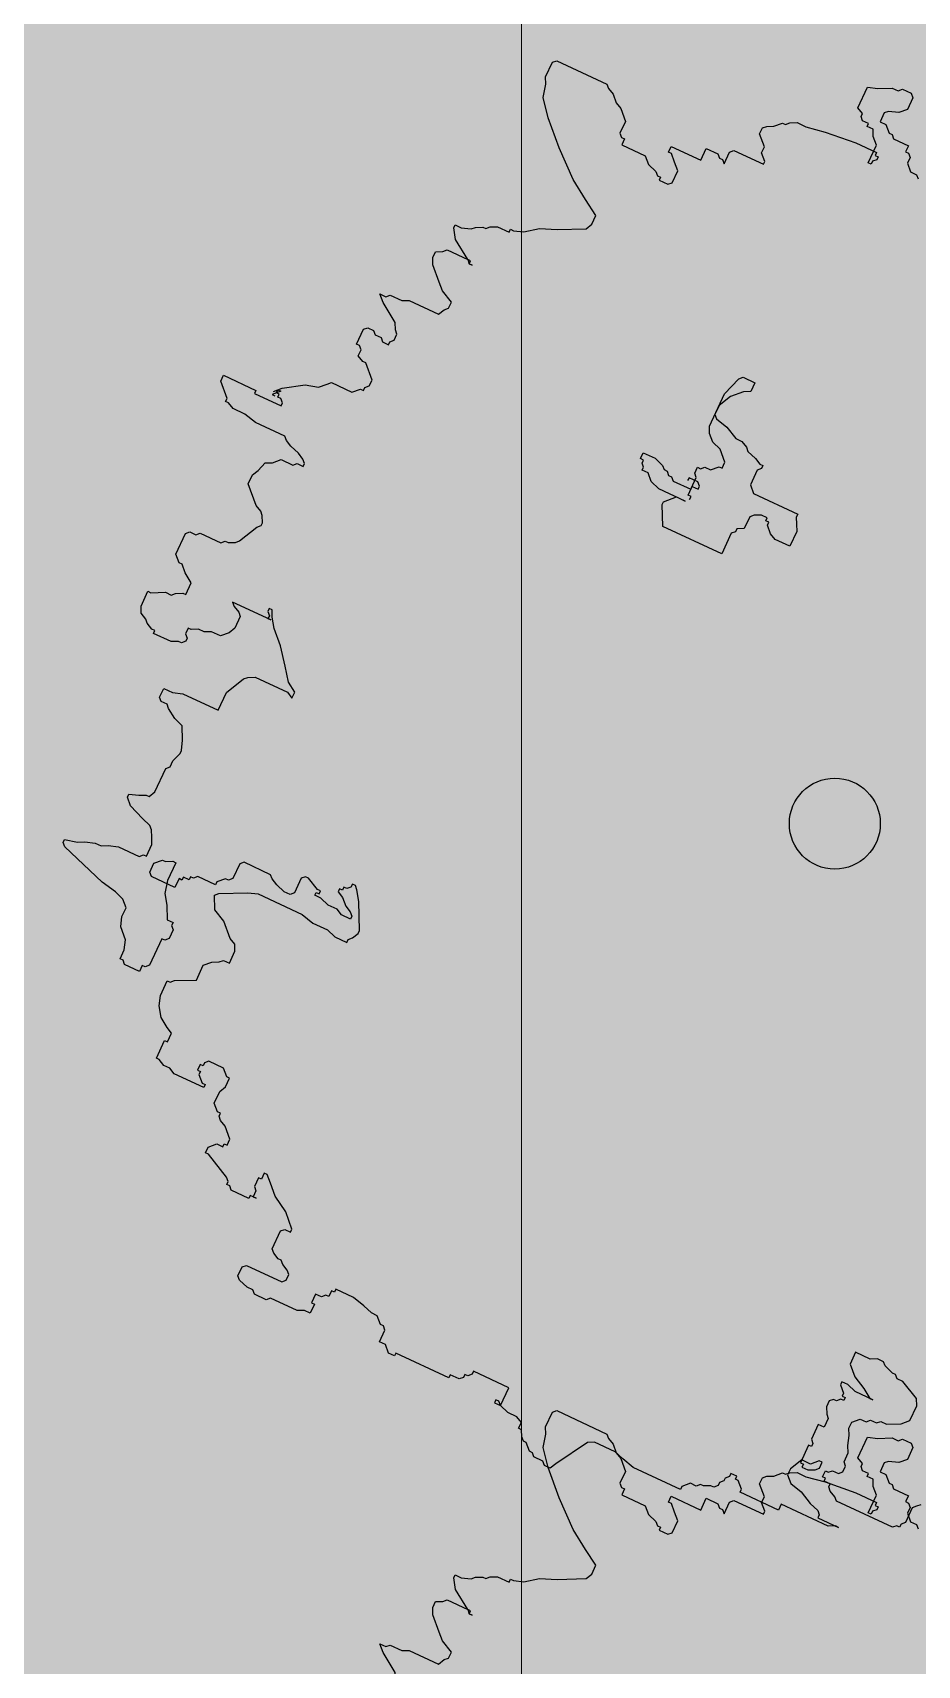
# Model space of a CAD drawing. Header units: millimetres. Extents: x 0 to 71617, y -15450 to 30894.
# Drawn here: x 69608 to 70148, y 18537 to 19533 of the extents above; entities that cross this region are included whole.
import ezdxf

# ---------------------------------------------------------------- set-up
doc = ezdxf.new("R2010")
doc.units = ezdxf.units.MM
doc.layers.add('dwgmodels.com', color=250, linetype='Continuous')
doc.layers.add('tree', color=251, linetype='Continuous', lineweight=0)

# ---------------------------------------------------------------- blocks, each defined once
blk = doc.blocks.new('trees top 025')
at = {"layer": 'dwgmodels.com', "color": 0}
for p, q in [((-0.6968, 1.7539), (-0.6634, 1.7705)), ((-0.6634, 1.7705), (-0.6467, 1.7705)), ((-0.6467, 1.7705), (-0.6384, 1.7789)), ((-0.6384, 1.7789), (-0.6134, 1.7789)), ((-0.6134, 1.7789), (-0.605, 1.7705)), ((-0.605, 1.7705), (-0.605, 1.7372)), ((-0.7218, 1.7455), (-0.6968, 1.7539)), ((-0.7218, 1.6872), (-0.7218, 1.7455)), ((-0.6217, 1.7205), (-0.6467, 1.7122)), ((-0.605, 1.7372), (-0.6217, 1.7205)), ((-0.7051, 1.6789), (-0.7218, 1.6872)), ((-0.7051, 1.6705), (-0.7051, 1.6789)), ((-0.6467, 1.7122), (-0.6551, 1.7039)), ((-0.6551, 1.7039), (-0.6551, 1.6789)), ((-0.6551, 1.6789), (-0.6384, 1.6789)), ((-0.6384, 1.6789), (-0.6217, 1.6622)), ((-0.6968, 1.6622), (-0.7051, 1.6705)), ((-0.6801, 1.6622), (-0.6968, 1.6622)), ((-0.6801, 1.6539), (-0.6801, 1.6622)), ((-0.6634, 1.6539), (-0.6801, 1.6539)), ((-0.6551, 1.6372), (-0.6634, 1.6539)), ((-0.6384, 1.6205), (-0.6551, 1.6372)), ((-0.6217, 1.6622), (-0.6134, 1.6622)), ((-0.6134, 1.6622), (-0.605, 1.6539)), ((-0.605, 1.6539), (-0.5633, 1.6539)), ((-0.5633, 1.6539), (-0.5633, 1.6372)), ((-0.5633, 1.6372), (-0.555, 1.6372)), ((-0.555, 1.6372), (-0.5467, 1.6288)), ((-0.8219, 1.5872), (-0.7718, 1.5955)), ((-0.7718, 1.5955), (-0.6884, 1.6038)), ((-0.6884, 1.6038), (-0.6301, 1.6038)), ((-0.6384, 1.5705), (-0.6384, 1.6205)), ((-0.6301, 1.6038), (-0.6301, 1.5955)), ((-0.6301, 1.5955), (-0.6217, 1.5955)), ((-0.6217, 1.5955), (-0.6217, 1.5872)), ((-0.5467, 1.6288), (-0.5467, 1.6122)), ((-0.5467, 1.6122), (-0.53, 1.5955)), ((-0.53, 1.5955), (-0.5133, 1.5955)), ((-0.5133, 1.5955), (-0.505, 1.5872)), ((-0.9136, 1.5455), (-0.8969, 1.5538)), ((-0.8969, 1.5538), (-0.8802, 1.5705)), ((-0.8802, 1.5705), (-0.8719, 1.5705)), ((-0.8719, 1.5705), (-0.8636, 1.5788)), ((-0.8636, 1.5788), (-0.8469, 1.5872)), ((-0.8469, 1.5872), (-0.8219, 1.5872)), ((-0.6301, 1.5705), (-0.6384, 1.5705)), ((-0.6217, 1.5872), (-0.6301, 1.5788)), ((-0.6301, 1.5788), (-0.6301, 1.5705)), ((-0.9219, 1.5372), (-0.9136, 1.5455)), ((-0.9219, 1.5205), (-0.9219, 1.5372)), ((-0.8969, 1.4955), (-0.9219, 1.5205)), ((-1.4807, 1.4621), (-1.4723, 1.4705)), ((-1.4723, 1.4705), (-1.3306, 1.4705)), ((-1.3306, 1.4705), (-1.3222, 1.4621)), ((-0.8969, 1.4788), (-0.8969, 1.4955)), ((-0.8802, 1.4621), (-0.8969, 1.4788)), ((-1.4807, 1.4205), (-1.4807, 1.4621)), ((-1.3222, 1.4621), (-1.3056, 1.4538)), ((-1.3056, 1.4538), (-1.2889, 1.4371)), ((-1.2889, 1.4371), (-1.2722, 1.4288)), ((-1.2722, 1.4288), (-1.2472, 1.4038)), ((-1.0304, 1.4288), (-0.997, 1.4288)), ((-1.0304, 1.3955), (-1.0304, 1.4288)), ((-0.997, 1.4288), (-0.9887, 1.4205)), ((-0.972, 1.4455), (-0.9636, 1.4538)), ((-0.972, 1.4121), (-0.972, 1.4455)), ((-0.9636, 1.4538), (-0.8802, 1.4538)), ((-0.8802, 1.4538), (-0.8802, 1.4621)), ((-1.4723, 1.4038), (-1.4807, 1.4205)), ((-1.464, 1.3705), (-1.4723, 1.4038)), ((-1.2472, 1.4038), (-1.2472, 1.3705)), ((-1.1137, 1.3955), (-1.0304, 1.3955)), ((-1.1137, 1.3788), (-1.1137, 1.3955)), ((-0.9887, 1.4205), (-0.9803, 1.4205)), ((-0.9803, 1.4205), (-0.972, 1.4121)), ((-1.4306, 1.3288), (-1.464, 1.3705)), ((-1.2472, 1.3705), (-1.2388, 1.3621)), ((-1.2388, 1.3621), (-1.2305, 1.3621)), ((-1.2305, 1.3621), (-1.2305, 1.3455)), ((-1.2305, 1.3455), (-1.1638, 1.3455)), ((-1.1638, 1.3455), (-1.1471, 1.3288)), ((-1.1054, 1.3788), (-1.1137, 1.3788)), ((-1.0887, 1.3621), (-1.1054, 1.3788)), ((-1.072, 1.3455), (-1.0887, 1.3621)), ((-1.072, 1.3121), (-1.072, 1.3455)), ((-1.3723, 1.2704), (-1.4306, 1.3288)), ((-1.1471, 1.3288), (-1.1221, 1.3204)), ((-1.1221, 1.3204), (-1.1137, 1.3121)), ((-1.1137, 1.3121), (-1.1054, 1.3121)), ((-1.1054, 1.3121), (-1.1054, 1.3038)), ((-1.1054, 1.3038), (-1.0804, 1.3038)), ((-1.0804, 1.3038), (-1.072, 1.3121)), ((-1.3056, 1.2121), (-1.3723, 1.2704)), ((-1.2555, 1.1788), (-1.3056, 1.2121)), ((-1.2138, 1.1537), (-1.2555, 1.1788)), ((-1.2138, 1.1287), (-1.2138, 1.1537)), ((-1.2889, 1.0787), (-1.2222, 1.1121)), ((-1.2222, 1.1121), (-1.2138, 1.1287)), ((-1.3639, 1.0371), (-1.3306, 1.0621)), ((-1.3306, 1.0621), (-1.2889, 1.0787)), ((-1.4557, 1.0037), (-1.4473, 1.012)), ((-1.4473, 1.012), (-1.4306, 1.0204)), ((-1.4306, 1.0204), (-1.3973, 1.0204)), ((-1.3973, 1.0287), (-1.3889, 1.0287)), ((-1.3973, 1.0204), (-1.3973, 1.0287)), ((-1.3889, 1.0287), (-1.3639, 1.0371)), ((-1.5307, 0.9787), (-1.514, 0.9787)), ((-1.5307, 0.9704), (-1.5307, 0.9787)), ((-1.514, 0.9454), (-1.5307, 0.9704)), ((-1.514, 0.9787), (-1.489, 0.987)), ((-1.489, 0.987), (-1.4807, 0.9954)), ((-1.4807, 0.9954), (-1.464, 1.0037)), ((-1.464, 1.0037), (-1.4557, 1.0037)), ((-1.464, 0.912), (-1.514, 0.9454)), ((-0.7218, 0.8787), (-0.7051, 0.9287)), ((-0.7051, 0.9287), (-0.6968, 0.937)), ((-0.6968, 0.937), (-0.6634, 0.937)), ((-0.6634, 0.937), (-0.6634, 0.912)), ((-1.5474, 0.8954), (-1.5307, 0.9037)), ((-1.5474, 0.8787), (-1.5474, 0.8954)), ((-1.5391, 0.862), (-1.5474, 0.8787)), ((-1.5307, 0.9037), (-1.5224, 0.912)), ((-1.5224, 0.912), (-1.464, 0.912)), ((-1.4557, 0.912), (-1.464, 0.912)), ((-1.464, 0.912), (-1.4557, 0.9037)), ((-1.4557, 0.9037), (-1.4557, 0.912)), ((-1.4473, 0.9037), (-1.4557, 0.9037)), ((-1.4557, 0.9037), (-1.4473, 0.9037)), ((-0.7051, 0.8787), (-0.7218, 0.8453)), ((-0.7218, 0.787), (-0.7218, 0.8787)), ((-0.6801, 0.9037), (-0.7051, 0.8787)), ((-0.6634, 0.912), (-0.6801, 0.9037)), ((-1.5057, 0.8287), (-1.5391, 0.862)), ((-0.7218, 0.8453), (-0.7218, 0.8203)), ((-1.489, 0.812), (-1.5057, 0.8287)), ((-1.4557, 0.7953), (-1.489, 0.812)), ((-1.4557, 0.7787), (-1.4557, 0.7953)), ((-0.7218, 0.8203), (-0.7135, 0.812)), ((-0.7135, 0.812), (-0.6801, 0.8037)), ((-0.6801, 0.8037), (-0.6467, 0.787)), ((-1.5724, 0.7453), (-1.5557, 0.7537)), ((-1.5557, 0.7537), (-1.4723, 0.7537)), ((-1.4723, 0.7537), (-1.464, 0.7703)), ((-1.464, 0.7703), (-1.4557, 0.7787)), ((-0.7135, 0.7703), (-0.7218, 0.787)), ((-0.6968, 0.7537), (-0.7135, 0.7703)), ((-0.6718, 0.7453), (-0.6968, 0.7537)), ((-0.6467, 0.787), (-0.6301, 0.787)), ((-0.6301, 0.787), (-0.6134, 0.7787)), ((-0.6134, 0.7787), (-0.605, 0.7703)), ((-0.605, 0.7703), (-0.58, 0.762)), ((-0.58, 0.762), (-0.5633, 0.7537)), ((-0.5633, 0.7537), (-0.555, 0.7537)), ((-0.555, 0.7537), (-0.555, 0.7453)), ((-1.6308, 0.737), (-1.6141, 0.737)), ((-1.6141, 0.7203), (-1.6308, 0.737)), ((-1.6141, 0.737), (-1.6058, 0.7453)), ((-1.5641, 0.687), (-1.6141, 0.7203)), ((-1.6058, 0.7453), (-1.5724, 0.7453)), ((-0.6467, 0.7203), (-0.6718, 0.7453)), ((-0.6467, 0.7036), (-0.6467, 0.7203)), ((-0.555, 0.7453), (-0.5633, 0.737)), ((-0.5633, 0.737), (-0.5633, 0.6953)), ((-1.5557, 0.6703), (-1.5641, 0.687)), ((-1.5474, 0.662), (-1.5557, 0.6703)), ((-0.7051, 0.6786), (-0.6968, 0.6786)), ((-0.7051, 0.662), (-0.7051, 0.6786)), ((-0.6968, 0.6786), (-0.6884, 0.687)), ((-0.6884, 0.687), (-0.6718, 0.687)), ((-0.6718, 0.687), (-0.6551, 0.7036)), ((-0.6551, 0.7036), (-0.6467, 0.7036)), ((-0.5633, 0.6953), (-0.5467, 0.6786)), ((-0.5467, 0.6786), (-0.4216, 0.6786)), ((-0.4216, 0.6786), (-0.4216, 0.6703)), ((-0.4216, 0.6703), (-0.4132, 0.6536)), ((-1.6308, 0.637), (-1.6224, 0.6453)), ((-1.6308, 0.5953), (-1.6308, 0.637)), ((-1.6224, 0.6453), (-1.6058, 0.6453)), ((-1.6058, 0.6453), (-1.5974, 0.637)), ((-1.5974, 0.637), (-1.5807, 0.637)), ((-1.5807, 0.637), (-1.5724, 0.6286)), ((-1.5724, 0.6286), (-1.5557, 0.6286)), ((-1.5557, 0.637), (-1.5474, 0.6453)), ((-1.5557, 0.6286), (-1.5557, 0.637)), ((-1.5474, 0.6453), (-1.5474, 0.662)), ((-0.8469, 0.6536), (-0.8135, 0.6536)), ((-0.8469, 0.637), (-0.8469, 0.6536)), ((-0.8385, 0.637), (-0.8469, 0.637)), ((-0.8385, 0.6286), (-0.8385, 0.637)), ((-0.8302, 0.6203), (-0.8385, 0.6286)), ((-0.8135, 0.6536), (-0.7885, 0.6453)), ((-0.7885, 0.6453), (-0.7802, 0.637)), ((-0.7802, 0.637), (-0.7718, 0.637)), ((-0.7718, 0.637), (-0.7635, 0.6286)), ((-0.7635, 0.6286), (-0.7552, 0.6286)), ((-0.7552, 0.6286), (-0.7468, 0.6203)), ((-0.7135, 0.6453), (-0.7135, 0.637)), ((-0.6884, 0.6453), (-0.7135, 0.6453)), ((-0.6968, 0.6536), (-0.7051, 0.662)), ((-0.6968, 0.6036), (-0.6968, 0.6536)), ((-0.6968, 0.6286), (-0.6801, 0.6286)), ((-0.6968, 0.6203), (-0.6968, 0.6286)), ((-0.6801, 0.637), (-0.6884, 0.6453)), ((-0.6801, 0.6286), (-0.6801, 0.637)), ((-0.5217, 0.6286), (-0.53, 0.6203)), ((-0.505, 0.637), (-0.5217, 0.6286)), ((-0.4883, 0.637), (-0.505, 0.637)), ((-0.4883, 0.6286), (-0.4883, 0.637)), ((-0.48, 0.6286), (-0.4883, 0.6286)), ((-0.48, 0.6203), (-0.48, 0.6286)), ((-0.4132, 0.6536), (-0.4049, 0.637)), ((-0.4049, 0.637), (-0.4049, 0.5953)), ((-1.6224, 0.5953), (-1.6308, 0.5953)), ((-1.6141, 0.587), (-1.6224, 0.5953)), ((-1.6141, 0.5703), (-1.6141, 0.587)), ((-0.8302, 0.612), (-0.8302, 0.6203)), ((-0.8135, 0.612), (-0.8302, 0.612)), ((-0.7969, 0.5953), (-0.8135, 0.612)), ((-0.7718, 0.587), (-0.7969, 0.5953)), ((-0.6968, 0.587), (-0.7718, 0.587)), ((-0.7468, 0.6203), (-0.6968, 0.6203)), ((-0.7468, 0.562), (-0.7218, 0.587)), ((-0.7218, 0.587), (-0.6968, 0.587)), ((-0.6884, 0.6036), (-0.6968, 0.6036)), ((-0.6884, 0.5953), (-0.6884, 0.6036)), ((-0.53, 0.587), (-0.5467, 0.5786)), ((-0.53, 0.6203), (-0.53, 0.587)), ((-0.4633, 0.6036), (-0.48, 0.6203)), ((-0.4466, 0.5953), (-0.4633, 0.6036)), ((-0.4049, 0.5953), (-0.4466, 0.5953)), ((-1.5974, 0.562), (-1.6141, 0.5703)), ((-1.5891, 0.562), (-1.5974, 0.562)), ((-1.5557, 0.5286), (-1.5891, 0.562)), ((-0.7468, 0.5536), (-0.7468, 0.562)), ((-0.7218, 0.5036), (-0.7468, 0.5536)), ((-0.5467, 0.5703), (-0.555, 0.562)), ((-0.555, 0.562), (-0.555, 0.5036)), ((-0.5467, 0.5786), (-0.5467, 0.5703)), ((-1.5641, 0.5036), (-1.5557, 0.5119)), ((-1.5641, 0.4953), (-1.5641, 0.5036)), ((-1.5557, 0.5119), (-1.5557, 0.5286)), ((-0.555, 0.5036), (-0.7218, 0.5036)), ((-1.6725, 0.4536), (-1.6558, 0.4703)), ((-1.6558, 0.4703), (-1.6475, 0.4786)), ((-1.6475, 0.4786), (-1.5891, 0.4786)), ((-1.5891, 0.4786), (-1.5724, 0.4953)), ((-1.5724, 0.4953), (-1.5641, 0.4953)), ((-1.7559, 0.4119), (-1.7058, 0.4453)), ((-1.7058, 0.4453), (-1.6725, 0.4536)), ((-1.906, 0.3786), (-1.8143, 0.3786)), ((-1.906, 0.3619), (-1.906, 0.3786)), ((-1.8143, 0.3786), (-1.8143, 0.3702)), ((-1.7726, 0.3952), (-1.7559, 0.4119)), ((-1.7559, 0.4036), (-1.7726, 0.3869)), ((-1.7726, 0.3869), (-1.7642, 0.3869)), ((-1.7642, 0.4036), (-1.7559, 0.4036)), ((-1.7642, 0.3952), (-1.7642, 0.4036)), ((-1.7559, 0.3952), (-1.7642, 0.3952)), ((-1.7559, 0.3869), (-1.7559, 0.3952)), ((-1.7475, 0.3869), (-1.7559, 0.3869)), ((-1.7392, 0.3786), (-1.7475, 0.3869)), ((-1.7392, 0.3702), (-1.7392, 0.3786)), ((-1.8726, 0.3286), (-1.906, 0.3619)), ((-1.8143, 0.3702), (-1.7392, 0.3702)), ((-1.8726, 0.3202), (-1.8726, 0.3286)), ((-1.8643, 0.3202), (-1.8726, 0.3202)), ((-1.8476, 0.3119), (-1.8643, 0.3202)), ((-1.8143, 0.3119), (-1.8476, 0.3119)), ((-1.7809, 0.3036), (-1.8143, 0.3119)), ((-1.6975, 0.3036), (-1.7809, 0.3036)), ((-1.6892, 0.2952), (-1.6975, 0.3036)), ((-1.6725, 0.2869), (-1.6892, 0.2952)), ((-1.6475, 0.2786), (-1.6725, 0.2869)), ((-1.6308, 0.2702), (-1.6475, 0.2786)), ((-1.6475, 0.2452), (-1.6391, 0.2535)), ((-1.6391, 0.2535), (-1.6224, 0.2535)), ((-1.6224, 0.2619), (-1.6308, 0.2702)), ((-1.6224, 0.2535), (-1.6224, 0.2619)), ((-1.7225, 0.1952), (-1.7142, 0.2202)), ((-1.7142, 0.2202), (-1.6975, 0.2285)), ((-1.6975, 0.2285), (-1.6808, 0.2452)), ((-1.6808, 0.2452), (-1.6475, 0.2452)), ((-1.7309, 0.1785), (-1.7225, 0.1952)), ((-1.7309, 0.1535), (-1.7309, 0.1785)), ((-1.6892, 0.1119), (-1.7309, 0.1535)), ((-1.6725, 0.1035), (-1.6892, 0.1119)), ((-1.6641, 0.0952), (-1.6725, 0.1035)), ((-1.6558, 0.0785), (-1.6641, 0.0952)), ((-1.6892, 0.0118), (-1.6641, 0.0618)), ((-1.6641, 0.0618), (-1.6558, 0.0702)), ((-1.6558, 0.0702), (-1.6558, 0.0785)), ((-1.7142, -0.0048), (-1.6975, 0.0035)), ((-1.6975, 0.0035), (-1.6892, 0.0118)), ((-1.8226, -0.0298), (-1.8143, -0.0215)), ((-1.8226, -0.0882), (-1.8226, -0.0298)), ((-1.8143, -0.0215), (-1.7976, -0.0215)), ((-1.7976, -0.0215), (-1.7892, -0.0132)), ((-1.7892, -0.0132), (-1.7309, -0.0132)), ((-1.7309, -0.0132), (-1.7225, -0.0048)), ((-1.7225, -0.0048), (-1.7142, -0.0048)), ((-1.8059, -0.1049), (-1.8226, -0.0882)), ((-1.7976, -0.1049), (-1.8059, -0.1049)), ((-1.7809, -0.1215), (-1.7976, -0.1049)), ((-1.7559, -0.1382), (-1.7809, -0.1215)), ((-1.5474, -0.1132), (-1.5474, -0.1215)), ((-1.5391, -0.1132), (-1.5474, -0.1132)), ((-1.5474, -0.1215), (-1.5391, -0.1299)), ((-1.5307, -0.1299), (-1.5391, -0.1132)), ((-1.7559, -0.1715), (-1.7559, -0.1382)), ((-1.6391, -0.1382), (-1.6308, -0.1465)), ((-1.5307, -0.1382), (-1.6391, -0.1382)), ((-1.6308, -0.1465), (-1.6141, -0.1549)), ((-1.6141, -0.1549), (-1.6058, -0.1632)), ((-1.6058, -0.1632), (-1.6058, -0.1965)), ((-1.5391, -0.1299), (-1.5391, -0.1382)), ((-1.5391, -0.1382), (-1.5307, -0.1382)), ((-1.514, -0.1549), (-1.5307, -0.1299)), ((-1.4807, -0.1882), (-1.514, -0.1549)), ((-1.8476, -0.2049), (-1.8393, -0.2049)), ((-1.8476, -0.2466), (-1.8476, -0.2049)), ((-1.8393, -0.2049), (-1.8059, -0.1882)), ((-1.8059, -0.1882), (-1.7892, -0.1882)), ((-1.7892, -0.1882), (-1.7809, -0.1799)), ((-1.7809, -0.1799), (-1.7642, -0.1715)), ((-1.7642, -0.1715), (-1.7559, -0.1715)), ((-1.6058, -0.1965), (-1.6141, -0.2132)), ((-1.4473, -0.2299), (-1.4807, -0.1882)), ((-1.8393, -0.2632), (-1.8476, -0.2466)), ((-1.7142, -0.2466), (-1.7142, -0.2632)), ((-1.7058, -0.2466), (-1.7142, -0.2466)), ((-1.6892, -0.2382), (-1.7058, -0.2466)), ((-1.6725, -0.2382), (-1.6892, -0.2382)), ((-1.6558, -0.2299), (-1.6725, -0.2382)), ((-1.6308, -0.2299), (-1.6558, -0.2299)), ((-1.6141, -0.2132), (-1.6308, -0.2299)), ((-1.4223, -0.2632), (-1.4473, -0.2299)), ((-1.8226, -0.2716), (-1.8393, -0.2632)), ((-1.8143, -0.2799), (-1.8226, -0.2716)), ((-1.7976, -0.2882), (-1.8143, -0.2799)), ((-1.7892, -0.2882), (-1.7976, -0.2882)), ((-1.7892, -0.2966), (-1.7892, -0.2882)), ((-1.7225, -0.2882), (-1.7392, -0.2966)), ((-1.7142, -0.2882), (-1.7225, -0.2882)), ((-1.7142, -0.2632), (-1.7058, -0.2716)), ((-1.7058, -0.2799), (-1.7142, -0.2882)), ((-1.7058, -0.2716), (-1.7058, -0.2799)), ((-1.5224, -0.2966), (-1.5057, -0.2882)), ((-1.5057, -0.2882), (-1.414, -0.2882)), ((-1.3973, -0.2799), (-1.4223, -0.2632)), ((-1.414, -0.2882), (-1.3973, -0.2966)), ((-1.3973, -0.2966), (-1.3973, -0.2799)), ((-1.7392, -0.2966), (-1.7892, -0.2966)), ((-1.5557, -0.3549), (-1.5307, -0.3049)), ((-1.5307, -0.3049), (-1.5224, -0.2966)), ((-1.5557, -0.4049), (-1.5557, -0.3549)), ((-1.7058, -0.4133), (-1.6808, -0.4133)), ((-1.7058, -0.4383), (-1.7058, -0.4133)), ((-1.6808, -0.4133), (-1.6558, -0.4049)), ((-1.6558, -0.4049), (-1.5557, -0.4049)), ((-1.6975, -0.4466), (-1.7058, -0.4383)), ((-1.6808, -0.4466), (-1.6975, -0.4466)), ((-1.6725, -0.4549), (-1.6808, -0.4466)), ((-1.6475, -0.4716), (-1.6725, -0.4549)), ((-1.6224, -0.4799), (-1.6475, -0.4716)), ((-1.6058, -0.5133), (-1.6224, -0.4799)), ((-1.5974, -0.5383), (-1.6058, -0.5133)), ((-1.5974, -0.5466), (-1.5974, -0.5383)), ((-1.6058, -0.5716), (-1.5974, -0.5466)), ((-1.6058, -0.5883), (-1.6058, -0.5716)), ((-1.6141, -0.5966), (-1.6058, -0.5883)), ((-1.6141, -0.6633), (-1.6141, -0.5966)), ((-1.6224, -0.68), (-1.6141, -0.6633)), ((-1.0554, -0.6633), (-1.0554, -0.6717)), ((-1.047, -0.6633), (-1.0554, -0.6633)), ((-1.0387, -0.6717), (-1.047, -0.6633)), ((-1.6725, -0.6967), (-1.6475, -0.6883)), ((-1.6725, -0.705), (-1.6725, -0.6967)), ((-1.6558, -0.7217), (-1.6725, -0.705)), ((-1.6475, -0.6883), (-1.6308, -0.68)), ((-1.6308, -0.68), (-1.6224, -0.68)), ((-1.1721, -0.6967), (-1.1805, -0.705)), ((-1.1805, -0.705), (-1.1805, -0.7467)), ((-1.1638, -0.6967), (-1.1721, -0.6967)), ((-1.1304, -0.7133), (-1.1638, -0.6967)), ((-1.0804, -0.6883), (-1.0804, -0.6967)), ((-1.072, -0.6883), (-1.0804, -0.6883)), ((-1.0804, -0.6967), (-1.0637, -0.705)), ((-1.072, -0.68), (-1.072, -0.6883)), ((-1.0637, -0.68), (-1.072, -0.68)), ((-1.0554, -0.6717), (-1.0637, -0.68)), ((-1.0637, -0.705), (-1.047, -0.7217)), ((-1.022, -0.6967), (-1.0387, -0.6717)), ((-0.9887, -0.7633), (-1.022, -0.6967)), ((-1.6141, -0.7383), (-1.6558, -0.7217)), ((-1.5891, -0.7467), (-1.6141, -0.7383)), ((-1.5807, -0.755), (-1.5891, -0.7467)), ((-1.3306, -0.73), (-1.3389, -0.7383)), ((-1.3389, -0.7383), (-1.3389, -0.78)), ((-1.2555, -0.73), (-1.3306, -0.73)), ((-1.2472, -0.7383), (-1.2555, -0.73)), ((-1.2305, -0.7467), (-1.2472, -0.7383)), ((-1.2055, -0.755), (-1.2305, -0.7467)), ((-1.1805, -0.7467), (-1.1888, -0.755)), ((-1.1221, -0.7133), (-1.1304, -0.7133)), ((-1.1304, -0.7217), (-1.1221, -0.7217)), ((-1.1304, -0.73), (-1.1304, -0.7217)), ((-1.1137, -0.73), (-1.1304, -0.73)), ((-1.1221, -0.7217), (-1.1221, -0.7133)), ((-1.0887, -0.7383), (-1.1137, -0.73)), ((-1.0637, -0.7383), (-1.0887, -0.7383)), ((-1.047, -0.7467), (-1.0637, -0.7383)), ((-1.047, -0.7217), (-1.0304, -0.73)), ((-1.022, -0.7467), (-1.047, -0.7467)), ((-1.0304, -0.73), (-1.022, -0.7383)), ((-1.022, -0.7383), (-1.022, -0.7467)), ((-1.5724, -0.7717), (-1.5807, -0.755)), ((-1.5641, -0.7883), (-1.5724, -0.7717)), ((-1.5641, -0.8217), (-1.5641, -0.7883)), ((-1.3556, -0.7883), (-1.3723, -0.805)), ((-1.3472, -0.7883), (-1.3556, -0.7883)), ((-1.3389, -0.78), (-1.3472, -0.7883)), ((-1.2889, -0.7967), (-1.2639, -0.7883)), ((-1.2639, -0.7883), (-1.1388, -0.7883)), ((-1.1888, -0.755), (-1.2055, -0.755)), ((-1.1388, -0.7883), (-1.1054, -0.7967)), ((-1.0053, -0.7967), (-0.997, -0.7883)), ((-0.997, -0.7883), (-0.9887, -0.7717)), ((-0.9887, -0.7717), (-0.9887, -0.7633)), ((-1.6641, -0.8384), (-1.6391, -0.83)), ((-1.6391, -0.83), (-1.5807, -0.83)), ((-1.5807, -0.83), (-1.5724, -0.8217)), ((-1.5724, -0.8217), (-1.5641, -0.8217)), ((-1.5391, -0.83), (-1.5224, -0.8133)), ((-1.5391, -0.855), (-1.5391, -0.83)), ((-1.5224, -0.8133), (-1.514, -0.8133)), ((-1.514, -0.8133), (-1.4974, -0.805)), ((-1.4974, -0.805), (-1.489, -0.805)), ((-1.489, -0.805), (-1.489, -0.855)), ((-1.4557, -0.83), (-1.4557, -0.8384)), ((-1.439, -0.83), (-1.4557, -0.83)), ((-1.439, -0.8217), (-1.439, -0.83)), ((-1.4306, -0.8217), (-1.439, -0.8217)), ((-1.4223, -0.8133), (-1.4306, -0.8217)), ((-1.3723, -0.8133), (-1.4223, -0.8133)), ((-1.3723, -0.805), (-1.3723, -0.8133)), ((-1.3639, -0.8384), (-1.3556, -0.83)), ((-1.3556, -0.83), (-1.2889, -0.7967)), ((-1.1054, -0.7967), (-1.0637, -0.7967)), ((-1.0637, -0.7967), (-1.0387, -0.805)), ((-1.0387, -0.805), (-1.0053, -0.805)), ((-1.0053, -0.805), (-1.0053, -0.7967)), ((-1.7726, -0.8717), (-1.7392, -0.8634)), ((-1.7726, -0.88), (-1.7726, -0.8717)), ((-1.7392, -0.8634), (-1.7225, -0.855)), ((-1.7225, -0.855), (-1.6975, -0.8467)), ((-1.6975, -0.8467), (-1.6808, -0.8467)), ((-1.6808, -0.8467), (-1.6641, -0.8384)), ((-1.5307, -0.8634), (-1.5391, -0.855)), ((-1.464, -0.8634), (-1.5307, -0.8634)), ((-1.489, -0.855), (-1.4807, -0.8884)), ((-1.464, -0.8384), (-1.464, -0.8634)), ((-1.4557, -0.8384), (-1.464, -0.8384)), ((-1.3472, -0.8717), (-1.3639, -0.8384)), ((-1.3139, -0.8884), (-1.3472, -0.8717)), ((-1.7642, -0.8884), (-1.7726, -0.88)), ((-1.6391, -0.93), (-1.7642, -0.8884)), ((-1.4807, -0.8884), (-1.464, -0.9134)), ((-1.464, -0.9134), (-1.4473, -0.9467)), ((-1.2805, -0.9217), (-1.3139, -0.8884)), ((-1.5974, -0.9384), (-1.6391, -0.93)), ((-1.5724, -0.9467), (-1.5974, -0.9384)), ((-1.5641, -0.955), (-1.5724, -0.9467)), ((-1.5557, -0.9634), (-1.5641, -0.955)), ((-1.4473, -0.9467), (-1.4306, -0.9467)), ((-1.4306, -0.9467), (-1.4306, -0.955)), ((-1.4306, -0.955), (-1.4223, -0.9634)), ((-1.2639, -0.93), (-1.2805, -0.9217)), ((-1.2555, -0.9467), (-1.2639, -0.93)), ((-1.2555, -0.9801), (-1.2555, -0.9467)), ((-1.5557, -0.9884), (-1.5557, -0.9634)), ((-1.5474, -1.0134), (-1.5557, -0.9884)), ((-1.439, -0.9967), (-1.439, -1.0717)), ((-1.4306, -0.9967), (-1.439, -0.9967)), ((-1.4223, -0.9884), (-1.4306, -0.9967)), ((-1.4223, -0.9634), (-1.4223, -0.9884)), ((-1.3139, -1.0134), (-1.2972, -0.9967)), ((-1.2972, -0.9967), (-1.2805, -0.9884)), ((-1.2805, -0.9884), (-1.2722, -0.9801)), ((-1.2722, -0.9801), (-1.2555, -0.9801)), ((-1.5224, -1.0384), (-1.5474, -1.0134)), ((-1.514, -1.0634), (-1.5224, -1.0384)), ((-1.3139, -1.0551), (-1.3139, -1.0134)), ((-1.514, -1.0884), (-1.514, -1.0634)), ((-1.4557, -1.0801), (-1.4557, -1.0967)), ((-1.4473, -1.0801), (-1.4557, -1.0801)), ((-1.439, -1.0717), (-1.4473, -1.0801)), ((-1.3723, -1.0884), (-1.3639, -1.0801)), ((-1.3639, -1.0801), (-1.3139, -1.0551)), ((-1.5057, -1.0884), (-1.514, -1.0884)), ((-1.4974, -1.0967), (-1.5057, -1.0884)), ((-1.4557, -1.0967), (-1.4974, -1.0967)), ((-1.3806, -1.0884), (-1.3723, -1.0884)), ((-1.3806, -1.1301), (-1.3806, -1.0884)), ((-1.3723, -1.1551), (-1.3806, -1.1301)), ((-1.3556, -1.1801), (-1.3723, -1.1551)), ((-1.3306, -1.1968), (-1.3556, -1.1801)), ((-1.3139, -1.2051), (-1.3306, -1.1968)), ((-1.3139, -1.2301), (-1.3139, -1.2051)), ((0.6208, -1.2051), (0.6208, -1.2384)), ((0.6625, -1.2051), (0.6208, -1.2051)), ((0.6792, -1.1968), (0.6625, -1.2051)), ((0.6959, -1.1968), (0.6792, -1.1968)), ((0.7042, -1.2051), (0.6959, -1.1968)), ((0.7292, -1.2134), (0.7042, -1.2051)), ((-1.3222, -1.2301), (-1.3139, -1.2301)), ((-1.3222, -1.2801), (-1.3222, -1.2301)), ((-1.2138, -1.2468), (-1.2138, -1.2634)), ((-1.2055, -1.2468), (-1.2138, -1.2468)), ((-1.1971, -1.2301), (-1.2055, -1.2384)), ((-1.2055, -1.2384), (-1.2055, -1.2468)), ((-1.1554, -1.2301), (-1.1971, -1.2301)), ((-1.1388, -1.2468), (-1.1554, -1.2301)), ((-1.1304, -1.2468), (-1.1388, -1.2468)), ((-1.1304, -1.2718), (-1.1304, -1.2468)), ((0.6208, -1.2384), (0.6459, -1.2634)), ((0.7376, -1.2134), (0.7292, -1.2134)), ((0.7459, -1.2218), (0.7376, -1.2134)), ((0.7626, -1.2218), (0.7459, -1.2218)), ((0.8126, -1.2468), (0.7626, -1.2218)), ((0.821, -1.2634), (0.8126, -1.2468)), ((-1.3139, -1.2801), (-1.3222, -1.2801)), ((-1.2972, -1.2885), (-1.3139, -1.2801)), ((-1.2805, -1.2885), (-1.2972, -1.2885)), ((-1.2639, -1.2968), (-1.2805, -1.2885)), ((-1.1805, -1.2968), (-1.2639, -1.2968)), ((-1.2138, -1.2634), (-1.2055, -1.2634)), ((-1.2055, -1.2634), (-1.2055, -1.2718)), ((-1.2055, -1.2718), (-1.1888, -1.2885)), ((-1.1888, -1.2885), (-1.1805, -1.2885)), ((-1.1805, -1.2885), (-1.1805, -1.2968)), ((-1.1388, -1.2885), (-1.1304, -1.2718)), ((-1.1388, -1.3218), (-1.1388, -1.2885)), ((0.6208, -1.2885), (0.6208, -1.2968)), ((0.6375, -1.2885), (0.6208, -1.2885)), ((0.6208, -1.2968), (0.6375, -1.3135)), ((0.6625, -1.2968), (0.6375, -1.2885)), ((0.6459, -1.2634), (0.6792, -1.2801)), ((0.7126, -1.2968), (0.6625, -1.2968)), ((0.6792, -1.2801), (0.7042, -1.2968)), ((0.7042, -1.2968), (0.7126, -1.2968)), ((0.821, -1.3051), (0.821, -1.2634)), ((-1.1221, -1.3385), (-1.1388, -1.3218)), ((-1.1137, -1.3385), (-1.1221, -1.3385)), ((-1.1137, -1.3468), (-1.1137, -1.3385)), ((0.6208, -1.3385), (0.6125, -1.3468)), ((0.6292, -1.3385), (0.6208, -1.3385)), ((0.6375, -1.3301), (0.6292, -1.3385)), ((0.6375, -1.3135), (0.6375, -1.3218)), ((0.6375, -1.3218), (0.6459, -1.3218)), ((0.6459, -1.3301), (0.6375, -1.3301)), ((0.6459, -1.3218), (0.6459, -1.3301)), ((0.7459, -1.3468), (0.7543, -1.3385)), ((0.7543, -1.3385), (0.7709, -1.3385)), ((0.7709, -1.3385), (0.8043, -1.3218)), ((0.8043, -1.3218), (0.821, -1.3051)), ((-1.1054, -1.3551), (-1.1137, -1.3468)), ((-1.0887, -1.3635), (-1.1054, -1.3551)), ((-1.0637, -1.3885), (-1.0887, -1.3635)), ((0.6125, -1.3468), (0.6125, -1.3635)), ((0.6125, -1.3635), (0.6208, -1.3801)), ((0.6208, -1.3801), (0.6292, -1.3885)), ((0.6876, -1.3718), (0.7042, -1.3551)), ((0.6876, -1.3885), (0.6876, -1.3718)), ((0.7042, -1.3551), (0.7209, -1.3551)), ((0.7209, -1.3551), (0.7292, -1.3468)), ((0.7292, -1.3468), (0.7459, -1.3468)), ((-1.1054, -1.4302), (-1.0887, -1.4135)), ((-1.0887, -1.4135), (-1.072, -1.4135)), ((-1.072, -1.4051), (-1.0637, -1.4051)), ((-1.072, -1.4135), (-1.072, -1.4051)), ((-1.0637, -1.4051), (-1.0637, -1.3885)), ((0.6125, -1.4135), (0.6125, -1.4552)), ((0.6292, -1.4135), (0.6125, -1.4135)), ((0.6292, -1.3885), (0.6292, -1.4135)), ((0.6959, -1.4051), (0.6876, -1.3885)), ((0.7042, -1.4302), (0.6959, -1.4051)), ((-1.1054, -1.4468), (-1.1054, -1.4302)), ((-1.0971, -1.4468), (-1.1054, -1.4468)), ((-1.0304, -1.4802), (-1.0971, -1.4468)), ((-0.9553, -1.4468), (-0.9553, -1.4718)), ((-0.947, -1.4468), (-0.9553, -1.4468)), ((-0.947, -1.4302), (-0.947, -1.4468)), ((-0.9386, -1.4302), (-0.947, -1.4302)), ((-0.9219, -1.4468), (-0.9386, -1.4302)), ((-0.8969, -1.4718), (-0.9219, -1.4468)), ((0.6125, -1.4552), (0.6208, -1.4635)), ((0.6208, -1.4635), (0.6208, -1.4718)), ((0.7126, -1.4468), (0.7042, -1.4302)), ((0.7126, -1.4718), (0.7126, -1.4468)), ((-1.022, -1.4885), (-1.0304, -1.4802)), ((-1.022, -1.4968), (-1.022, -1.4885)), ((-1.0137, -1.4968), (-1.022, -1.4968)), ((-1.0053, -1.5052), (-1.0137, -1.4968)), ((-0.9553, -1.5052), (-1.0053, -1.5052)), ((-0.9553, -1.4718), (-0.947, -1.4802)), ((-0.9553, -1.4968), (-0.9553, -1.5052)), ((-0.9386, -1.4968), (-0.9553, -1.4968)), ((-0.947, -1.4802), (-0.947, -1.4968)), ((-0.947, -1.4968), (-0.9386, -1.4968)), ((-0.8552, -1.4968), (-0.8969, -1.4718)), ((-0.8219, -1.5302), (-0.8552, -1.4968)), ((0.6125, -1.4718), (0.6125, -1.5218)), ((0.6208, -1.4718), (0.6125, -1.4718)), ((0.6542, -1.4968), (0.6375, -1.5135)), ((0.6625, -1.4968), (0.6542, -1.4968)), ((0.6625, -1.5135), (0.6625, -1.4968)), ((0.6876, -1.5135), (0.6959, -1.5052)), ((0.6959, -1.5052), (0.7126, -1.5052)), ((0.7209, -1.4802), (0.7126, -1.4718)), ((0.7126, -1.5052), (0.7209, -1.4968)), ((0.7209, -1.4968), (0.7209, -1.4802)), ((0.9294, -1.4968), (0.9211, -1.5052)), ((0.9211, -1.5052), (0.9211, -1.5468)), ((0.9377, -1.4885), (0.9294, -1.4968)), ((-0.8469, -1.5468), (-0.8385, -1.5385)), ((-0.8469, -1.5969), (-0.8469, -1.5468)), ((-0.8385, -1.5385), (-0.8219, -1.5385)), ((-0.8219, -1.5385), (-0.8219, -1.5302)), ((0.6125, -1.5135), (0.5958, -1.5468)), ((0.5958, -1.5468), (0.5958, -1.5635)), ((0.6375, -1.5135), (0.6125, -1.5135)), ((0.6125, -1.5218), (0.6208, -1.5218)), ((0.6208, -1.5218), (0.6208, -1.5302)), ((0.6208, -1.5302), (0.6375, -1.5302)), ((0.6375, -1.5302), (0.6542, -1.5218)), ((0.6542, -1.5218), (0.6625, -1.5135)), ((0.6792, -1.5135), (0.6876, -1.5135)), ((0.6792, -1.5302), (0.6792, -1.5135)), ((0.6876, -1.5302), (0.6792, -1.5302)), ((0.6876, -1.5385), (0.6876, -1.5302)), ((0.7042, -1.5385), (0.6876, -1.5385)), ((0.7042, -1.5468), (0.7042, -1.5385)), ((0.7126, -1.5552), (0.7042, -1.5468)), ((0.9211, -1.5468), (0.9127, -1.5552)), ((0.5958, -1.5635), (0.6125, -1.5802)), ((0.6125, -1.5802), (0.6459, -1.5885)), ((0.6459, -1.5885), (0.6792, -1.6052)), ((0.7292, -1.5635), (0.7126, -1.5552)), ((0.7376, -1.5718), (0.7292, -1.5635)), ((0.896, -1.5718), (0.7376, -1.5718)), ((0.9044, -1.5635), (0.896, -1.5718)), ((0.9127, -1.5635), (0.9044, -1.5635)), ((0.9127, -1.5552), (0.9127, -1.5635)), ((-0.8385, -1.6052), (-0.8469, -1.5969)), ((-0.8219, -1.6135), (-0.8385, -1.6052)), ((-0.8135, -1.6135), (-0.8219, -1.6135)), ((-0.8052, -1.6219), (-0.8135, -1.6135)), ((-0.7885, -1.6302), (-0.8052, -1.6219)), ((-0.7802, -1.6385), (-0.7885, -1.6302)), ((-0.6634, -1.6302), (-0.6634, -1.6469)), ((-0.6551, -1.6302), (-0.6634, -1.6302)), ((-0.6551, -1.6219), (-0.6551, -1.6302)), ((-0.605, -1.6219), (-0.6551, -1.6219)), ((-0.5717, -1.6302), (-0.605, -1.6219)), ((-0.5467, -1.6385), (-0.5717, -1.6302)), ((0.4624, -1.6302), (0.4541, -1.6385)), ((0.4624, -1.6219), (0.4624, -1.6302)), ((0.4791, -1.6219), (0.4624, -1.6219)), ((0.4791, -1.6302), (0.4791, -1.6219)), ((0.4874, -1.6302), (0.4791, -1.6302)), ((0.5041, -1.6469), (0.4874, -1.6302)), ((0.6792, -1.6052), (0.7042, -1.6135)), ((0.7042, -1.6135), (0.7126, -1.6219)), ((0.7126, -1.6219), (0.7126, -1.6302)), ((0.7126, -1.6302), (0.7709, -1.6302)), ((0.7626, -1.6302), (0.7459, -1.6385)), ((0.7709, -1.6302), (0.7626, -1.6302)), ((-0.8969, -1.6719), (-0.8886, -1.6635)), ((-0.8969, -1.6969), (-0.8969, -1.6719)), ((-0.8886, -1.6635), (-0.7885, -1.6635)), ((-0.7885, -1.6635), (-0.7802, -1.6552)), ((-0.7802, -1.6552), (-0.7802, -1.6385)), ((-0.6968, -1.6552), (-0.6968, -1.6802)), ((-0.6801, -1.6552), (-0.6968, -1.6552)), ((-0.6718, -1.6469), (-0.6801, -1.6552)), ((-0.6634, -1.6469), (-0.6718, -1.6469)), ((-0.53, -1.6385), (-0.5467, -1.6385)), ((-0.5133, -1.6552), (-0.53, -1.6385)), ((-0.505, -1.6552), (-0.5133, -1.6552)), ((-0.4966, -1.6635), (-0.505, -1.6552)), ((-0.4966, -1.6969), (-0.4966, -1.6635)), ((-0.2465, -1.6719), (-0.2548, -1.6802)), ((-0.2465, -1.6635), (-0.2465, -1.6719)), ((-0.1464, -1.6635), (-0.2465, -1.6635)), ((-0.1464, -1.7135), (-0.1464, -1.6635)), ((0.429, -1.6719), (0.4124, -1.6802)), ((0.4374, -1.6719), (0.429, -1.6719)), ((0.4457, -1.6635), (0.4374, -1.6719)), ((0.4541, -1.6469), (0.4457, -1.6552)), ((0.4457, -1.6552), (0.4457, -1.6635)), ((0.4541, -1.6385), (0.4541, -1.6469)), ((0.5041, -1.6552), (0.5041, -1.6469)), ((0.6125, -1.6552), (0.5041, -1.6552)), ((0.6125, -1.6385), (0.6125, -1.6552)), ((0.7459, -1.6385), (0.6125, -1.6385)), ((-0.8886, -1.7052), (-0.8969, -1.6969)), ((-0.8636, -1.7135), (-0.8886, -1.7052)), ((-0.8469, -1.7135), (-0.8636, -1.7135)), ((-0.8385, -1.7219), (-0.8469, -1.7135)), ((-0.7969, -1.7135), (-0.8052, -1.7219)), ((-0.7218, -1.7135), (-0.7969, -1.7135)), ((-0.7051, -1.7052), (-0.7218, -1.7135)), ((-0.6884, -1.7052), (-0.7051, -1.7052)), ((-0.6968, -1.6802), (-0.6884, -1.6802)), ((-0.6884, -1.6802), (-0.6884, -1.7052)), ((-0.48, -1.6969), (-0.4966, -1.6969)), ((-0.4633, -1.7135), (-0.48, -1.6969)), ((-0.4466, -1.7135), (-0.4633, -1.7135)), ((-0.4466, -1.7052), (-0.4466, -1.7135)), ((-0.2965, -1.7052), (-0.4466, -1.7052)), ((-0.2965, -1.6969), (-0.2965, -1.7052)), ((-0.2715, -1.6969), (-0.2965, -1.6969)), ((-0.2631, -1.6885), (-0.2715, -1.6969)), ((-0.2631, -1.6802), (-0.2631, -1.6885)), ((-0.2548, -1.6802), (-0.2631, -1.6802)), ((-0.1631, -1.7052), (-0.1631, -1.7135)), ((-0.1547, -1.7052), (-0.1631, -1.7052)), ((-0.1631, -1.7135), (-0.1464, -1.7135)), ((-0.1464, -1.7135), (-0.1547, -1.7052)), ((-0.1214, -1.7219), (-0.1464, -1.7135)), ((0.0955, -1.7052), (0.0454, -1.7886)), ((0.1121, -1.6969), (0.0955, -1.7052)), ((0.1705, -1.6969), (0.1121, -1.6969)), ((0.1955, -1.7052), (0.1705, -1.6969)), ((0.2289, -1.7135), (0.1955, -1.7052)), ((0.3623, -1.7135), (0.2289, -1.7135)), ((0.379, -1.6885), (0.3623, -1.7052)), ((0.3623, -1.7052), (0.3623, -1.7135)), ((0.3957, -1.6885), (0.379, -1.6885)), ((0.404, -1.6802), (0.3957, -1.6885)), ((0.4124, -1.6802), (0.404, -1.6802)), ((-0.8052, -1.7219), (-0.8385, -1.7219)), ((-0.0963, -1.7219), (-0.1214, -1.7219)), ((-0.0797, -1.7302), (-0.0963, -1.7219)), ((-0.0797, -1.7469), (-0.0797, -1.7302)), ((-0.0713, -1.7469), (-0.0797, -1.7469)), ((-0.063, -1.7636), (-0.0713, -1.7469)), ((-0.0546, -1.7719), (-0.063, -1.7636)), ((-0.0463, -1.7719), (-0.0546, -1.7719)), ((-0.0296, -1.7886), (-0.0463, -1.7719)), ((-0.0213, -1.7886), (-0.0296, -1.7886)), ((-0.013, -1.7969), (-0.0213, -1.7886)), ((0.0121, -1.7969), (-0.013, -1.7969)), ((0.0204, -1.8052), (0.0121, -1.7969)), ((0.0454, -1.7886), (0.0371, -1.8052)), ((0.0371, -1.8052), (0.0204, -1.8052))]:
    blk.add_line(p, q, dxfattribs=at)
blk.add_circle((0, 0), 0.1166, dxfattribs=at)
blk = doc.blocks.new('trerwe')
at = {"color": 0, "xscale": 2, "yscale": 2}
blk.add_blockref('trees top 025', (0, 0), dxfattribs=at)
blk = doc.blocks.new('LANDSCAPE SITE')
h = blk.add_hatch()
h.set_pattern_fill('AR-SAND', color=256, scale=5, angle=180, style=0)
h.paths.add_polyline_path([(51940, 15839.59), (51400, 15839.59), (51400, 110), (51940, 110)])
h = blk.add_hatch()
h.set_pattern_fill('AR-SAND', color=256, scale=5, angle=180, style=0)
h.paths.add_polyline_path([(48450, 14900), (48150, 14900), (48150, 14100), (48450, 14100)], flags=16)
h.paths.add_polyline_path([(48050, 14900), (47750, 14900), (47750, 14100), (48050, 14100)], flags=16)
h.paths.add_polyline_path([(47650, 14900), (47350, 14900), (47350, 14100), (47650, 14100)], flags=16)
h.paths.add_polyline_path([(47250, 14900), (46950, 14900), (46950, 14100), (47250, 14100)], flags=16)
h.paths.add_polyline_path([(46850, 14900), (46550, 14900), (46550, 14100), (46850, 14100)], flags=16)
h.paths.add_polyline_path([(46450, 14900), (46150, 14900), (46150, 14100), (46450, 14100)], flags=16)
h.paths.add_polyline_path([(46050, 14900), (45750, 14900), (45750, 14100), (46050, 14100)], flags=16)
h.paths.add_polyline_path([(45650, 14900), (45350, 14900), (45350, 14100), (45650, 14100)], flags=16)
h.paths.add_polyline_path([(45250, 14900), (44950, 14900), (44950, 14100), (45250, 14100)], flags=16)
h.paths.add_polyline_path([(44850, 14900), (44550, 14900), (44550, 14100), (44850, 14100)], flags=16)
h.paths.add_polyline_path([(44450, 14900), (44150, 14900), (44150, 14100), (44450, 14100)], flags=16)
h.paths.add_polyline_path([(47410, 107.5), (48195.23, 112.5), (48195.23, 110), (51400, 110), (51400, 15800), (47250, 15800), (47250, 15339.59), (43950, 15339.59), (43950, 14010), (50110, 14010), (50110, 3800), (47410, 3795)])
at = {"elevation": 0}
for points in [[(51400, 110), (51940, 110), (51940, 15839.59), (51400, 15839.59)], [(51940, 15839.59), (51400, 15839.59), (51400, 110), (51940, 110)]]:
    blk.add_lwpolyline(points, close=True, dxfattribs=at)
at = {"xscale": 119.0039728284955, "yscale": 119.0039728284955, "zscale": 119.0039728284955, "rotation": 334.9933375404704}
for p in [(51591.15, 5803.36, 0), (51591.15, 4980.03, 0)]:
    blk.add_blockref('trerwe', p, dxfattribs=at)

msp = doc.modelspace()

# ---------------------------------------------------------------- block references
at = {"layer": 'tree'}
msp.add_blockref('LANDSCAPE SITE', (18506.55, 13246.73), dxfattribs=at)

doc.saveas('drawing.dxf')
